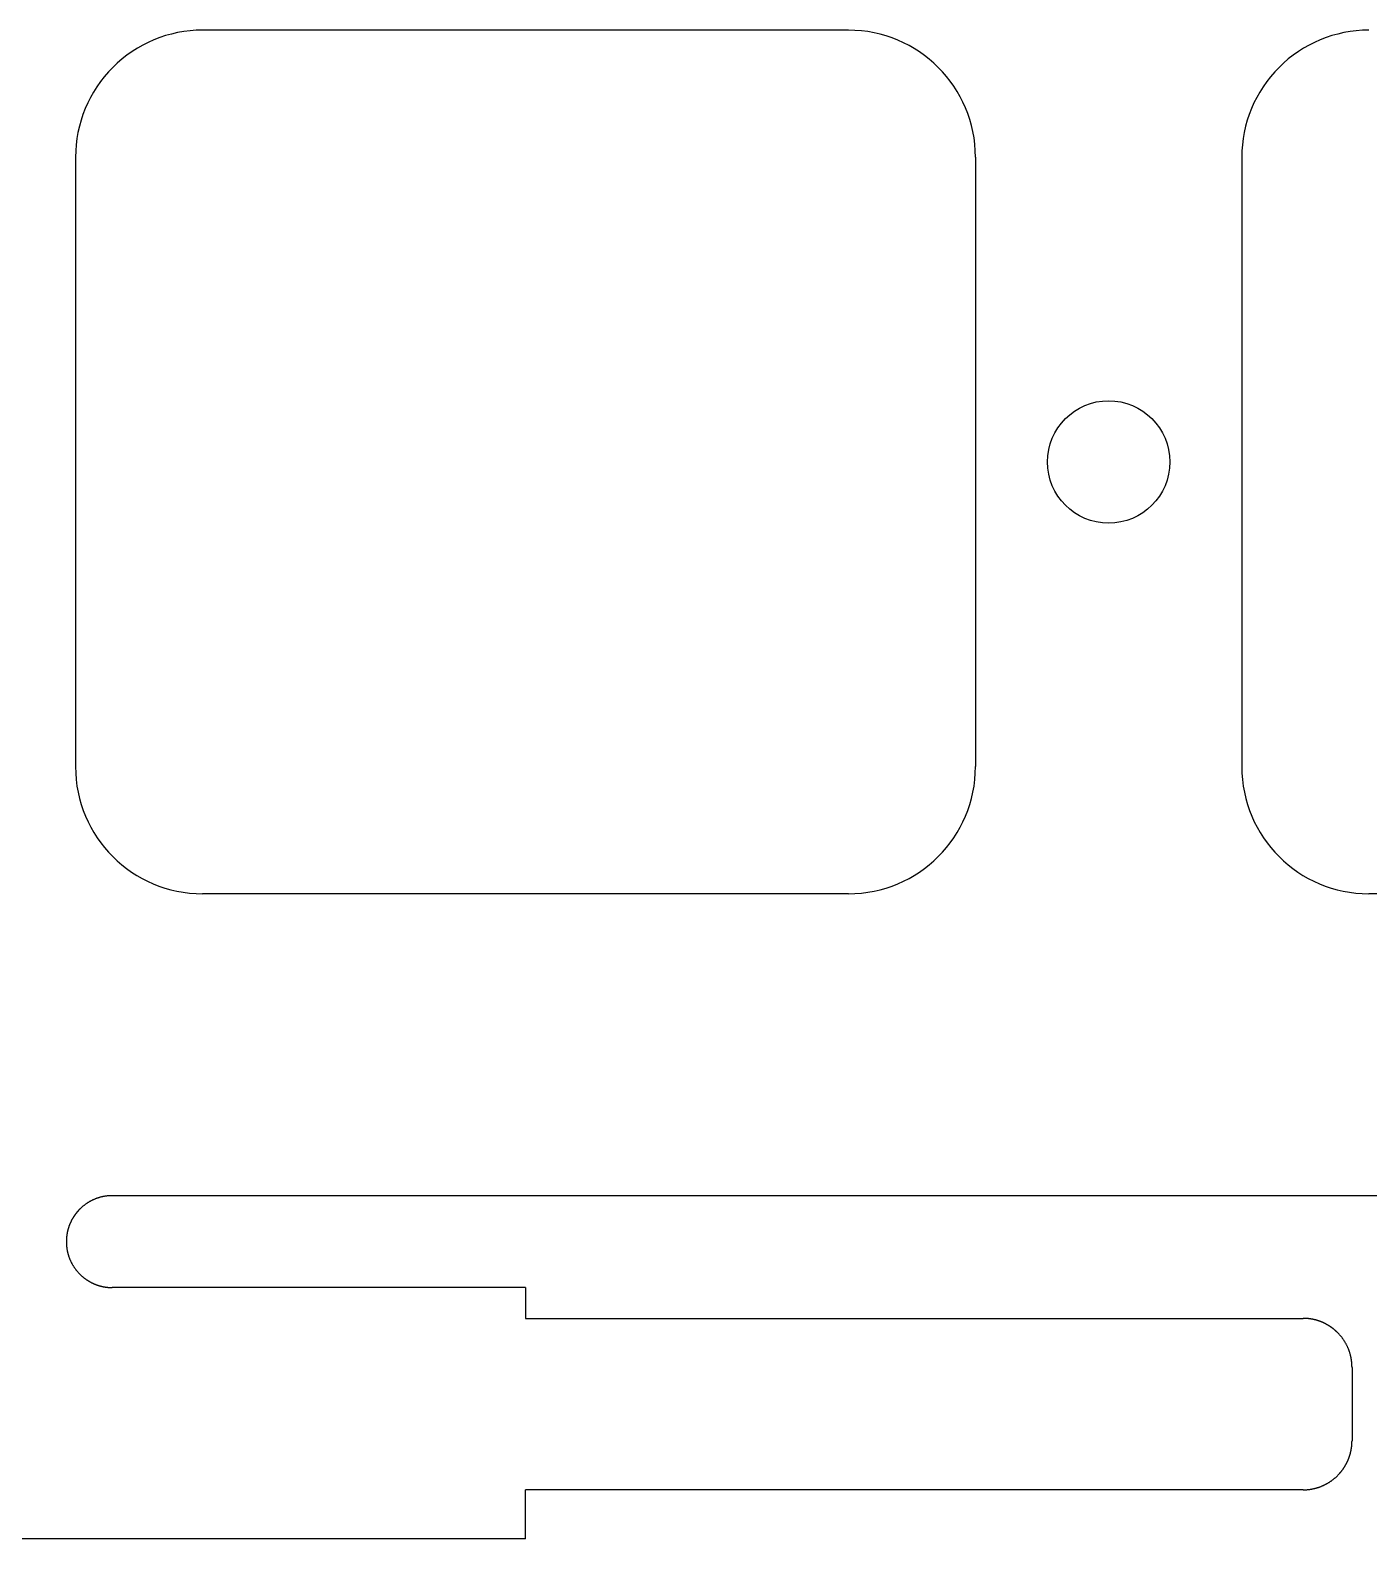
# Model space of a CAD drawing. Header units: millimetres. Extents: x -11 to 340, y -118 to 18.
# Drawn here: x 301.47 to 323.34, y -117.6 to -92.96 of the extents above; entities that cross this region are included whole.
import ezdxf

# ---------------------------------------------------------------- set-up
doc = ezdxf.new("R2010")
doc.units = ezdxf.units.MM
doc.header["$MEASUREMENT"] = 0
doc.layers.add('BLACK', color=7, linetype='CONTINUOUS')

msp = doc.modelspace()

# ---------------------------------------------------------------- linework, layer by layer
at = {"layer": 'BLACK', "linetype": 'Continuous'}
for p, q in [((304.287501, -92.962502), (304.287501, -92.9625)), ((314.8375, -92.9625), (304.287501, -92.9625)), ((302.212501, -95.0375), (302.212501, -104.9875)), ((316.912501, -95.0375), (316.912501, -104.9875)), ((321.262501, -95.0375), (321.262501, -104.9875)), ((314.837501, -107.0625), (304.2875, -107.0625)), ((314.837501, -107.062501), (314.837501, -107.0625)), ((333.887501, -107.0625), (323.3375, -107.0625)), ((302.469853, -112.07517), (302.462997, -112.078743)), ((302.476743, -112.07167), (302.469853, -112.07517)), ((302.483669, -112.068242), (302.476743, -112.07167)), ((302.490627, -112.064886), (302.483669, -112.068242)), ((302.497619, -112.061604), (302.490627, -112.064886)), ((302.504642, -112.058394), (302.497619, -112.061604)), ((302.511697, -112.055258), (302.504642, -112.058394)), ((302.518783, -112.052196), (302.511697, -112.055258)), ((302.525898, -112.049208), (302.518783, -112.052196)), ((302.533043, -112.046294), (302.525898, -112.049208)), ((302.540217, -112.043455), (302.533043, -112.046294)), ((302.547419, -112.040691), (302.540217, -112.043455)), ((302.554648, -112.038002), (302.547419, -112.040691)), ((302.561904, -112.035388), (302.554648, -112.038002)), ((302.569186, -112.032849), (302.561904, -112.035388)), ((302.576493, -112.030387), (302.569186, -112.032849)), ((302.583825, -112.028), (302.576493, -112.030387)), ((302.591181, -112.02569), (302.583825, -112.028)), ((302.598561, -112.023455), (302.591181, -112.02569)), ((302.605964, -112.021298), (302.598561, -112.023455)), ((302.613389, -112.019217), (302.605964, -112.021298)), ((302.620836, -112.017213), (302.613389, -112.019217)), ((302.628304, -112.015286), (302.620836, -112.017213)), ((302.635792, -112.013436), (302.628304, -112.015286)), ((302.643301, -112.011664), (302.635792, -112.013436)), ((302.650829, -112.009969), (302.643301, -112.011664)), ((302.658376, -112.008352), (302.650829, -112.009969)), ((302.665941, -112.006813), (302.658376, -112.008352)), ((302.673524, -112.005351), (302.665941, -112.006813)), ((302.681124, -112.003968), (302.673524, -112.005351)), ((302.688742, -112.002663), (302.681124, -112.003968)), ((302.696375, -112.001436), (302.688742, -112.002663)), ((302.704024, -112.000287), (302.696375, -112.001436)), ((302.711688, -111.999217), (302.704024, -112.000287)), ((302.719367, -111.998226), (302.711688, -111.999217)), ((302.727061, -111.997313), (302.719367, -111.998226)), ((302.734768, -111.996479), (302.727061, -111.997313)), ((302.742488, -111.995725), (302.734768, -111.996479)), ((302.750221, -111.995049), (302.742488, -111.995725)), ((302.757967, -111.994452), (302.750221, -111.995049)), ((302.765725, -111.993935), (302.757967, -111.994452)), ((302.773494, -111.993497), (302.765725, -111.993935)), ((302.781275, -111.993138), (302.773494, -111.993497)), ((302.789066, -111.992859), (302.781275, -111.993138)), ((302.796868, -111.99266), (302.789066, -111.992859)), ((302.804679, -111.99254), (302.796868, -111.99266)), ((302.8125, -111.9925), (302.804679, -111.99254)), ((326.76605, -111.9925), (302.8125, -111.9925)), ((302.191214, -112.322244), (302.189046, -112.32546)), ((302.193398, -112.31904), (302.191214, -112.322244)), ((302.195599, -112.315845), (302.193398, -112.31904)), ((302.197816, -112.312663), (302.195599, -112.315845)), ((302.20005, -112.309491), (302.197816, -112.312663)), ((302.202301, -112.306332), (302.20005, -112.309491)), ((302.204568, -112.303182), (302.202301, -112.306332)), ((302.206851, -112.300045), (302.204568, -112.303182)), ((302.209151, -112.296919), (302.206851, -112.300045)), ((302.211467, -112.293806), (302.209151, -112.296919)), ((302.2138, -112.290703), (302.211467, -112.293806)), ((302.216148, -112.287613), (302.2138, -112.290703)), ((302.218512, -112.284534), (302.216148, -112.287613)), ((302.220893, -112.281467), (302.218512, -112.284534)), ((302.223289, -112.278413), (302.220893, -112.281467)), ((302.225701, -112.275371), (302.223289, -112.278413)), ((302.22813, -112.27234), (302.225701, -112.275371)), ((302.230573, -112.269323), (302.22813, -112.27234)), ((302.233033, -112.266317), (302.230573, -112.269323)), ((302.235508, -112.263325), (302.233033, -112.266317)), ((302.237999, -112.260345), (302.235508, -112.263325)), ((302.240504, -112.257378), (302.237999, -112.260345)), ((302.243026, -112.254423), (302.240504, -112.257378)), ((302.245562, -112.251482), (302.243026, -112.254423)), ((302.248114, -112.248553), (302.245562, -112.251482)), ((302.250681, -112.245638), (302.248114, -112.248553)), ((302.253263, -112.242735), (302.250681, -112.245638)), ((302.25586, -112.239846), (302.253263, -112.242735)), ((302.258472, -112.23697), (302.25586, -112.239846)), ((302.261099, -112.234108), (302.258472, -112.23697)), ((302.263741, -112.231259), (302.261099, -112.234108)), ((302.266397, -112.228424), (302.263741, -112.231259)), ((302.269068, -112.225603), (302.266397, -112.228424)), ((302.271753, -112.222795), (302.269068, -112.225603)), ((302.274452, -112.220001), (302.271753, -112.222795)), ((302.277167, -112.217221), (302.274452, -112.220001)), ((302.279895, -112.214455), (302.277167, -112.217221)), ((302.282637, -112.211703), (302.279895, -112.214455)), ((302.288165, -112.206242), (302.282637, -112.211703)), ((302.293748, -112.200838), (302.288165, -112.206242)), ((302.299386, -112.195493), (302.293748, -112.200838)), ((302.305078, -112.190206), (302.299386, -112.195493)), ((302.310825, -112.184978), (302.305078, -112.190206)), ((302.316624, -112.17981), (302.310825, -112.184978)), ((302.322476, -112.174702), (302.316624, -112.17981)), ((302.328379, -112.169656), (302.322476, -112.174702)), ((302.334333, -112.164671), (302.328379, -112.169656)), ((302.340337, -112.159749), (302.334333, -112.164671)), ((302.346391, -112.154889), (302.340337, -112.159749)), ((302.352494, -112.150093), (302.346391, -112.154889)), ((302.358645, -112.145361), (302.352494, -112.150093)), ((302.364843, -112.140693), (302.358645, -112.145361)), ((302.371088, -112.13609), (302.364843, -112.140693)), ((302.377378, -112.131553), (302.371088, -112.13609)), ((302.383714, -112.127081), (302.377378, -112.131553)), ((302.390094, -112.122676), (302.383714, -112.127081)), ((302.396518, -112.118338), (302.390094, -112.122676)), ((302.402984, -112.114068), (302.396518, -112.118338)), ((302.409493, -112.109866), (302.402984, -112.114068)), ((302.416044, -112.105732), (302.409493, -112.109866)), ((302.422635, -112.101666), (302.416044, -112.105732)), ((302.429266, -112.09767), (302.422635, -112.101666)), ((302.435937, -112.093744), (302.429266, -112.09767)), ((302.442646, -112.089887), (302.435937, -112.093744)), ((302.449392, -112.086102), (302.442646, -112.089887)), ((302.456176, -112.082386), (302.449392, -112.086102)), ((302.462997, -112.078743), (302.456176, -112.082386)), ((302.082772, -112.568566), (302.081889, -112.572327)), ((302.083674, -112.564812), (302.082772, -112.568566)), ((302.084596, -112.561061), (302.083674, -112.564812)), ((302.085536, -112.557317), (302.084596, -112.561061)), ((302.086496, -112.553576), (302.085536, -112.557317)), ((302.087476, -112.549843), (302.086496, -112.553576)), ((302.088475, -112.546112), (302.087476, -112.549843)), ((302.089492, -112.54239), (302.088475, -112.546112)), ((302.09053, -112.53867), (302.089492, -112.54239)), ((302.091586, -112.534958), (302.09053, -112.53867)), ((302.092662, -112.53125), (302.091586, -112.534958)), ((302.093757, -112.52755), (302.092662, -112.53125)), ((302.094871, -112.523853), (302.093757, -112.52755)), ((302.096004, -112.520165), (302.094871, -112.523853)), ((302.097157, -112.51648), (302.096004, -112.520165)), ((302.098328, -112.512803), (302.097157, -112.51648)), ((302.099519, -112.50913), (302.098328, -112.512803)), ((302.100728, -112.505466), (302.099519, -112.50913)), ((302.101957, -112.501805), (302.100728, -112.505466)), ((302.103204, -112.498154), (302.101957, -112.501805)), ((302.104471, -112.494506), (302.103204, -112.498154)), ((302.105756, -112.490867), (302.104471, -112.494506)), ((302.107061, -112.487233), (302.105756, -112.490867)), ((302.108384, -112.483607), (302.107061, -112.487233)), ((302.109726, -112.479986), (302.108384, -112.483607)), ((302.111087, -112.476374), (302.109726, -112.479986)), ((302.112467, -112.472766), (302.111087, -112.476374)), ((302.113865, -112.469168), (302.112467, -112.472766)), ((302.115282, -112.465575), (302.113865, -112.469168)), ((302.116718, -112.461991), (302.115282, -112.465575)), ((302.118173, -112.458412), (302.116718, -112.461991)), ((302.119646, -112.454842), (302.118173, -112.458412)), ((302.121138, -112.451278), (302.119646, -112.454842)), ((302.122648, -112.447724), (302.121138, -112.451278)), ((302.124177, -112.444175), (302.122648, -112.447724)), ((302.125724, -112.440635), (302.124177, -112.444175)), ((302.127291, -112.437102), (302.125724, -112.440635)), ((302.128875, -112.433578), (302.127291, -112.437102)), ((302.130478, -112.43006), (302.128875, -112.433578)), ((302.132098, -112.426552), (302.130478, -112.43006)), ((302.133738, -112.423051), (302.132098, -112.426552)), ((302.135395, -112.419559), (302.133738, -112.423051)), ((302.137072, -112.416074), (302.135395, -112.419559)), ((302.138765, -112.412599), (302.137072, -112.416074)), ((302.140478, -112.409131), (302.138765, -112.412599)), ((302.142208, -112.405673), (302.140478, -112.409131)), ((302.143957, -112.402222), (302.142208, -112.405673)), ((302.145723, -112.398781), (302.143957, -112.402222)), ((302.147507, -112.395348), (302.145723, -112.398781)), ((302.149309, -112.391925), (302.147507, -112.395348)), ((302.15113, -112.388509), (302.149309, -112.391925)), ((302.152967, -112.385104), (302.15113, -112.388509)), ((302.154824, -112.381707), (302.152967, -112.385104)), ((302.156697, -112.378321), (302.154824, -112.381707)), ((302.158589, -112.374942), (302.156697, -112.378321)), ((302.160497, -112.371574), (302.158589, -112.374942)), ((302.162424, -112.368215), (302.160497, -112.371574)), ((302.164368, -112.364866), (302.162424, -112.368215)), ((302.16633, -112.361526), (302.164368, -112.364866)), ((302.168308, -112.358197), (302.16633, -112.361526)), ((302.170305, -112.354877), (302.168308, -112.358197)), ((302.172318, -112.351567), (302.170305, -112.354877)), ((302.17435, -112.348267), (302.172318, -112.351567)), ((302.176398, -112.344978), (302.17435, -112.348267)), ((302.178463, -112.341698), (302.176398, -112.344978)), ((302.180546, -112.33843), (302.178463, -112.341698)), ((302.182646, -112.335171), (302.180546, -112.33843)), ((302.184762, -112.331924), (302.182646, -112.335171)), ((302.186896, -112.328686), (302.184762, -112.331924)), ((302.189046, -112.32546), (302.186896, -112.328686)), ((302.062515, -112.737786), (302.0625, -112.741703)), ((302.0625, -112.741703), (302.0625, -112.7425)), ((302.0625, -112.7425), (302.06254, -112.750321)), ((302.062549, -112.733874), (302.062515, -112.737786)), ((302.06254, -112.750321), (302.06266, -112.758132)), ((302.062603, -112.729961), (302.062549, -112.733874)), ((302.062677, -112.726054), (302.062603, -112.729961)), ((302.06266, -112.758132), (302.062859, -112.765934)), ((302.062771, -112.722146), (302.062677, -112.726054)), ((302.062885, -112.718243), (302.062771, -112.722146)), ((302.062859, -112.765934), (302.063138, -112.773725)), ((302.063019, -112.714341), (302.062885, -112.718243)), ((302.063173, -112.710444), (302.063019, -112.714341)), ((302.063138, -112.773725), (302.063497, -112.781506)), ((302.063347, -112.706547), (302.063173, -112.710444)), ((302.06354, -112.702655), (302.063347, -112.706547)), ((302.063497, -112.781506), (302.063935, -112.789275)), ((302.063754, -112.698763), (302.06354, -112.702655)), ((302.063988, -112.694877), (302.063754, -112.698763)), ((302.063935, -112.789275), (302.064452, -112.797033)), ((302.064241, -112.690991), (302.063988, -112.694877)), ((302.064514, -112.687111), (302.064241, -112.690991)), ((302.064452, -112.797033), (302.065049, -112.804779)), ((302.064808, -112.683231), (302.064514, -112.687111)), ((302.065121, -112.679356), (302.064808, -112.683231)), ((302.065049, -112.804779), (302.065725, -112.812512)), ((302.065453, -112.675483), (302.065121, -112.679356)), ((302.065806, -112.671615), (302.065453, -112.675483)), ((302.065725, -112.812512), (302.066479, -112.820232)), ((302.066179, -112.667747), (302.065806, -112.671615)), ((302.066571, -112.663886), (302.066179, -112.667747)), ((302.066983, -112.660025), (302.066571, -112.663886)), ((302.067415, -112.656171), (302.066983, -112.660025)), ((302.067866, -112.652317), (302.067415, -112.656171)), ((302.068338, -112.648469), (302.067866, -112.652317)), ((302.068829, -112.644622), (302.068338, -112.648469)), ((302.06934, -112.640782), (302.068829, -112.644622)), ((302.06987, -112.636943), (302.06934, -112.640782)), ((302.07042, -112.63311), (302.06987, -112.636943)), ((302.07099, -112.629278), (302.07042, -112.63311)), ((302.07158, -112.625453), (302.07099, -112.629278)), ((302.072189, -112.621629), (302.07158, -112.625453)), ((302.072818, -112.617812), (302.072189, -112.621629)), ((302.073466, -112.613996), (302.072818, -112.617812)), ((302.074134, -112.610187), (302.073466, -112.613996)), ((302.074822, -112.60638), (302.074134, -112.610187)), ((302.075529, -112.602579), (302.074822, -112.60638)), ((302.076256, -112.598781), (302.075529, -112.602579)), ((302.077002, -112.594989), (302.076256, -112.598781)), ((302.077768, -112.591199), (302.077002, -112.594989)), ((302.078553, -112.587416), (302.077768, -112.591199)), ((302.079358, -112.583636), (302.078553, -112.587416)), ((302.080182, -112.579862), (302.079358, -112.583636)), ((302.081026, -112.576091), (302.080182, -112.579862)), ((302.081889, -112.572327), (302.081026, -112.576091)), ((302.066479, -112.820232), (302.067313, -112.82794)), ((302.067313, -112.82794), (302.068226, -112.835633)), ((302.068226, -112.835633), (302.069217, -112.843312)), ((302.069217, -112.843312), (302.070287, -112.850976)), ((302.070287, -112.850976), (302.071436, -112.858625)), ((302.071436, -112.858625), (302.072663, -112.866259)), ((302.072663, -112.866259), (302.073968, -112.873876)), ((302.073968, -112.873876), (302.075351, -112.881476)), ((302.075351, -112.881476), (302.076813, -112.889059)), ((302.076813, -112.889059), (302.078352, -112.896624)), ((302.078352, -112.896624), (302.079969, -112.904171)), ((302.079969, -112.904171), (302.081664, -112.911699)), ((302.081664, -112.911699), (302.083436, -112.919208)), ((302.083436, -112.919208), (302.085286, -112.926696)), ((302.085286, -112.926696), (302.087213, -112.934164)), ((302.087213, -112.934164), (302.089217, -112.941611)), ((302.089217, -112.941611), (302.091298, -112.949036)), ((302.091298, -112.949036), (302.093455, -112.956439)), ((302.093455, -112.956439), (302.09569, -112.963819)), ((302.09569, -112.963819), (302.098, -112.971175)), ((302.098, -112.971175), (302.100387, -112.978507)), ((302.100387, -112.978507), (302.102849, -112.985815)), ((302.102849, -112.985815), (302.105388, -112.993097)), ((302.105388, -112.993097), (302.108001, -113.000352)), ((302.108001, -113.000352), (302.110691, -113.007582)), ((302.110691, -113.007582), (302.113455, -113.014783)), ((302.113455, -113.014783), (302.116294, -113.021957)), ((302.116294, -113.021957), (302.119208, -113.029102)), ((302.119208, -113.029102), (302.122196, -113.036218)), ((302.122196, -113.036218), (302.125258, -113.043303)), ((302.125258, -113.043303), (302.128394, -113.050358)), ((302.128394, -113.050358), (302.131604, -113.057382)), ((302.131604, -113.057382), (302.134886, -113.064373)), ((302.134886, -113.064373), (302.138242, -113.071332)), ((302.138242, -113.071332), (302.14167, -113.078257)), ((302.14167, -113.078257), (302.14517, -113.085148)), ((302.14517, -113.085148), (302.148743, -113.092004)), ((302.148743, -113.092004), (302.152386, -113.098824)), ((302.152386, -113.098824), (302.156101, -113.105608)), ((302.156101, -113.105608), (302.159887, -113.112355)), ((302.159887, -113.112355), (302.163744, -113.119064)), ((302.163744, -113.119064), (302.16767, -113.125734)), ((302.16767, -113.125734), (302.171666, -113.132365)), ((302.171666, -113.132365), (302.175731, -113.138956)), ((302.175731, -113.138956), (302.179866, -113.145507)), ((302.179866, -113.145507), (302.184068, -113.152016)), ((302.184068, -113.152016), (302.188338, -113.158483)), ((302.188338, -113.158483), (302.192676, -113.164906)), ((302.192676, -113.164906), (302.197081, -113.171286)), ((302.197081, -113.171286), (302.201552, -113.177622)), ((302.201552, -113.177622), (302.20609, -113.183913)), ((302.20609, -113.183913), (302.210693, -113.190157)), ((302.210693, -113.190157), (302.21536, -113.196355)), ((302.21536, -113.196355), (302.220093, -113.202506)), ((302.220093, -113.202506), (302.224889, -113.208609)), ((302.224889, -113.208609), (302.229749, -113.214663)), ((302.229749, -113.214663), (302.234671, -113.220667)), ((302.234671, -113.220667), (302.239656, -113.226621)), ((302.239656, -113.226621), (302.244702, -113.232525)), ((302.244702, -113.232525), (302.24981, -113.238376)), ((302.24981, -113.238376), (302.254978, -113.244175)), ((302.254978, -113.244175), (302.260205, -113.249922)), ((302.260205, -113.249922), (302.265492, -113.255614)), ((302.265492, -113.255614), (302.270838, -113.261252)), ((302.270838, -113.261252), (302.276242, -113.266835)), ((302.276242, -113.266835), (302.281703, -113.272363)), ((302.281703, -113.272363), (302.284455, -113.275105)), ((302.284455, -113.275105), (302.287221, -113.277834)), ((302.287221, -113.277834), (302.290001, -113.280548)), ((302.290001, -113.280548), (302.292795, -113.283247)), ((302.292795, -113.283247), (302.295602, -113.285933)), ((302.295602, -113.285933), (302.298424, -113.288603)), ((302.298424, -113.288603), (302.301259, -113.29126)), ((302.301259, -113.29126), (302.304108, -113.293901)), ((302.304108, -113.293901), (302.30697, -113.296528)), ((302.30697, -113.296528), (302.309846, -113.29914)), ((302.309846, -113.29914), (302.312735, -113.301737)), ((302.312735, -113.301737), (302.315637, -113.304319)), ((302.315637, -113.304319), (302.318553, -113.306886)), ((302.318553, -113.306886), (302.321481, -113.309438)), ((302.321481, -113.309438), (302.324423, -113.311974)), ((302.324423, -113.311974), (302.327377, -113.314496)), ((302.327377, -113.314496), (302.330344, -113.317002)), ((302.330344, -113.317002), (302.333325, -113.319492)), ((302.333325, -113.319492), (302.336317, -113.321967)), ((302.336317, -113.321967), (302.339323, -113.324427)), ((302.339323, -113.324427), (302.34234, -113.32687)), ((302.34234, -113.32687), (302.34537, -113.329299)), ((302.34537, -113.329299), (302.348412, -113.331711)), ((302.348412, -113.331711), (302.351467, -113.334107)), ((302.351467, -113.334107), (302.354533, -113.336488)), ((302.354533, -113.336488), (302.357612, -113.338852)), ((302.357612, -113.338852), (302.360702, -113.3412)), ((302.360702, -113.3412), (302.363805, -113.343533)), ((302.363805, -113.343533), (302.366919, -113.345849)), ((302.366919, -113.345849), (302.370045, -113.348149)), ((302.370045, -113.348149), (302.373182, -113.350432)), ((302.373182, -113.350432), (302.376331, -113.352699)), ((302.376331, -113.352699), (302.379491, -113.35495)), ((302.379491, -113.35495), (302.382663, -113.357184)), ((302.382663, -113.357184), (302.385845, -113.359401)), ((302.385845, -113.359401), (302.389039, -113.361602)), ((302.389039, -113.361602), (302.392244, -113.363786)), ((302.392244, -113.363786), (302.39546, -113.365954)), ((302.39546, -113.365954), (302.398686, -113.368104)), ((302.398686, -113.368104), (302.401923, -113.370238)), ((302.401923, -113.370238), (302.405171, -113.372354)), ((302.405171, -113.372354), (302.40843, -113.374454)), ((302.40843, -113.374454), (302.411698, -113.376537)), ((302.411698, -113.376537), (302.414978, -113.378602)), ((302.414978, -113.378602), (302.418267, -113.38065)), ((302.418267, -113.38065), (302.421567, -113.382682)), ((302.421567, -113.382682), (302.424876, -113.384695)), ((302.424876, -113.384695), (302.428197, -113.386692)), ((302.428197, -113.386692), (302.431526, -113.38867)), ((302.431526, -113.38867), (302.434866, -113.390632)), ((302.434866, -113.390632), (302.438214, -113.392576)), ((302.438214, -113.392576), (302.441574, -113.394503)), ((302.441574, -113.394503), (302.444942, -113.396412)), ((302.444942, -113.396412), (302.44832, -113.398303)), ((302.44832, -113.398303), (302.451707, -113.400176)), ((302.451707, -113.400176), (302.455104, -113.402033)), ((302.455104, -113.402033), (302.458509, -113.40387)), ((302.458509, -113.40387), (302.461924, -113.405691)), ((302.461924, -113.405691), (302.465347, -113.407493)), ((302.465347, -113.407493), (302.468781, -113.409277)), ((302.468781, -113.409277), (302.472222, -113.411043)), ((302.472222, -113.411043), (302.475673, -113.412792)), ((302.475673, -113.412792), (302.479131, -113.414522)), ((302.479131, -113.414522), (302.482599, -113.416235)), ((302.482599, -113.416235), (302.486074, -113.417928)), ((302.486074, -113.417928), (302.489559, -113.419605)), ((302.489559, -113.419605), (302.49305, -113.421262)), ((302.49305, -113.421262), (302.496552, -113.422902)), ((302.496552, -113.422902), (302.50006, -113.424522)), ((302.50006, -113.424522), (302.503578, -113.426125)), ((302.503578, -113.426125), (302.507101, -113.427709)), ((302.507101, -113.427709), (302.510635, -113.429275)), ((302.510635, -113.429275), (302.514174, -113.430823)), ((302.514174, -113.430823), (302.517723, -113.432352)), ((302.517723, -113.432352), (302.521278, -113.433862)), ((302.521278, -113.433862), (302.524842, -113.435354)), ((302.524842, -113.435354), (302.528412, -113.436827)), ((302.528412, -113.436827), (302.53199, -113.438282)), ((302.53199, -113.438282), (302.535574, -113.439718)), ((302.535574, -113.439718), (302.539168, -113.441135)), ((302.539168, -113.441135), (302.542766, -113.442533)), ((302.542766, -113.442533), (302.546373, -113.443913)), ((302.546373, -113.443913), (302.549985, -113.445274)), ((302.549985, -113.445274), (302.553606, -113.446616)), ((302.553606, -113.446616), (302.557232, -113.447939)), ((302.557232, -113.447939), (302.560867, -113.449244)), ((302.560867, -113.449244), (302.564506, -113.450529)), ((302.564506, -113.450529), (302.568153, -113.451796)), ((302.568153, -113.451796), (302.571805, -113.453043)), ((302.571805, -113.453043), (302.575465, -113.454272)), ((302.575465, -113.454272), (302.57913, -113.455481)), ((302.57913, -113.455481), (302.582803, -113.456672)), ((302.582803, -113.456672), (302.586479, -113.457843)), ((302.586479, -113.457843), (302.590164, -113.458996)), ((302.590164, -113.458996), (302.593853, -113.460129)), ((302.593853, -113.460129), (302.59755, -113.461243)), ((302.59755, -113.461243), (302.60125, -113.462338)), ((302.60125, -113.462338), (302.604958, -113.463414)), ((302.604958, -113.463414), (302.60867, -113.46447)), ((302.60867, -113.46447), (302.612389, -113.465508)), ((302.612389, -113.465508), (302.616112, -113.466525)), ((302.616112, -113.466525), (302.619842, -113.467524)), ((302.619842, -113.467524), (302.623576, -113.468504)), ((302.623576, -113.468504), (302.627317, -113.469464)), ((302.627317, -113.469464), (302.63106, -113.470404)), ((302.63106, -113.470404), (302.634812, -113.471326)), ((302.634812, -113.471326), (302.638566, -113.472228)), ((302.638566, -113.472228), (302.642327, -113.473111)), ((302.642327, -113.473111), (302.646091, -113.473974)), ((302.646091, -113.473974), (302.649862, -113.474818)), ((302.649862, -113.474818), (302.653635, -113.475642)), ((302.653635, -113.475642), (302.657416, -113.476447)), ((302.657416, -113.476447), (302.661199, -113.477232)), ((302.661199, -113.477232), (302.664988, -113.477998)), ((302.664988, -113.477998), (302.66878, -113.478744)), ((302.66878, -113.478744), (302.672579, -113.479471)), ((302.672579, -113.479471), (302.676379, -113.480178)), ((302.676379, -113.480178), (302.680187, -113.480866)), ((302.680187, -113.480866), (302.683996, -113.481534)), ((302.683996, -113.481534), (302.687811, -113.482182)), ((302.687811, -113.482182), (302.691629, -113.482811)), ((302.691629, -113.482811), (302.695452, -113.48342)), ((302.695452, -113.48342), (302.699278, -113.48401)), ((302.699278, -113.48401), (302.703109, -113.48458)), ((302.703109, -113.48458), (302.706942, -113.48513)), ((302.706942, -113.48513), (302.710782, -113.48566)), ((302.710782, -113.48566), (302.714622, -113.486171)), ((302.714622, -113.486171), (302.718469, -113.486662)), ((302.718469, -113.486662), (302.722317, -113.487134)), ((302.722317, -113.487134), (302.72617, -113.487585)), ((302.72617, -113.487585), (302.730025, -113.488017)), ((302.730025, -113.488017), (302.733886, -113.488429)), ((302.733886, -113.488429), (302.737747, -113.488821)), ((302.737747, -113.488821), (302.741614, -113.489194)), ((302.741614, -113.489194), (302.745482, -113.489547)), ((302.745482, -113.489547), (302.749356, -113.489879)), ((302.749356, -113.489879), (302.75323, -113.490192)), ((302.75323, -113.490192), (302.75711, -113.490486)), ((302.75711, -113.490486), (302.760991, -113.490759)), ((302.760991, -113.490759), (302.764877, -113.491012)), ((302.764877, -113.491012), (302.768763, -113.491246)), ((302.768763, -113.491246), (302.772654, -113.49146)), ((302.772654, -113.49146), (302.776546, -113.491653)), ((302.776546, -113.491653), (302.780444, -113.491827)), ((302.780444, -113.491827), (302.784341, -113.491981)), ((302.784341, -113.491981), (302.788243, -113.492115)), ((302.788243, -113.492115), (302.792146, -113.492229)), ((302.792146, -113.492229), (302.796054, -113.492323)), ((302.796054, -113.492323), (302.799961, -113.492397)), ((302.799961, -113.492397), (302.803874, -113.492451)), ((302.803874, -113.492451), (302.807786, -113.492485)), ((302.807786, -113.492485), (302.811704, -113.4925)), ((302.811704, -113.4925), (302.8125, -113.4925)), ((309.5625, -113.4925), (302.8125, -113.4925)), ((309.5625, -113.4925), (309.5625, -113.995029)), ((309.5625, -113.995029), (322.2625, -113.995029)), ((322.263227, -113.995029), (322.2625, -113.995029)), ((322.267273, -113.995043), (322.263227, -113.995029)), ((322.271314, -113.995077), (322.267273, -113.995043)), ((322.275355, -113.99513), (322.271314, -113.995077)), ((322.279391, -113.995204), (322.275355, -113.99513)), ((322.283427, -113.995297), (322.279391, -113.995204)), ((322.287458, -113.995411), (322.283427, -113.995297)), ((322.291489, -113.995544), (322.287458, -113.995411)), ((322.295515, -113.995698), (322.291489, -113.995544)), ((322.299541, -113.995871), (322.295515, -113.995698)), ((322.303561, -113.996065), (322.299541, -113.995871)), ((322.307582, -113.996278), (322.303561, -113.996065)), ((322.311596, -113.996511), (322.307582, -113.996278)), ((322.315611, -113.996764), (322.311596, -113.996511)), ((322.31962, -113.997037), (322.315611, -113.996764)), ((322.323628, -113.99733), (322.31962, -113.997037)), ((322.327631, -113.997642), (322.323628, -113.99733)), ((322.331634, -113.997975), (322.327631, -113.997642)), ((322.335631, -113.998327), (322.331634, -113.997975)), ((322.339627, -113.998699), (322.335631, -113.998327)), ((322.343617, -113.999091), (322.339627, -113.998699)), ((322.347606, -113.999503), (322.343617, -113.999091)), ((322.35159, -113.999934), (322.347606, -113.999503)), ((322.355573, -114.000385), (322.35159, -113.999934)), ((322.359549, -114.000856), (322.355573, -114.000385)), ((322.363525, -114.001347), (322.359549, -114.000856)), ((322.367495, -114.001857), (322.363525, -114.001347)), ((322.371463, -114.002387), (322.367495, -114.001857)), ((322.375425, -114.002937), (322.371463, -114.002387)), ((322.379386, -114.003507), (322.375425, -114.002937)), ((322.383341, -114.004096), (322.379386, -114.003507)), ((322.387294, -114.004705), (322.383341, -114.004096)), ((322.391241, -114.005333), (322.387294, -114.004705)), ((322.395186, -114.005982), (322.391241, -114.005333)), ((322.399124, -114.006649), (322.395186, -114.005982)), ((322.403061, -114.007337), (322.399124, -114.006649)), ((322.406992, -114.008044), (322.403061, -114.007337)), ((322.41092, -114.008771), (322.406992, -114.008044)), ((322.414842, -114.009516), (322.41092, -114.008771)), ((322.418761, -114.010282), (322.414842, -114.009516)), ((322.422674, -114.011067), (322.418761, -114.010282)), ((322.426585, -114.011872), (322.422674, -114.011067)), ((322.430489, -114.012696), (322.426585, -114.011872)), ((322.43439, -114.01354), (322.430489, -114.012696)), ((322.438284, -114.014403), (322.43439, -114.01354)), ((322.442176, -114.015286), (322.438284, -114.014403)), ((322.446061, -114.016188), (322.442176, -114.015286)), ((322.449943, -114.017109), (322.446061, -114.016188)), ((322.453817, -114.01805), (322.449943, -114.017109)), ((322.457689, -114.01901), (322.453817, -114.01805)), ((322.461554, -114.01999), (322.457689, -114.01901)), ((322.465415, -114.020989), (322.461554, -114.01999)), ((322.469269, -114.022007), (322.465415, -114.020989)), ((322.47312, -114.023044), (322.469269, -114.022007)), ((322.476963, -114.024101), (322.47312, -114.023044)), ((322.480803, -114.025177), (322.476963, -114.024101)), ((322.484635, -114.026272), (322.480803, -114.025177)), ((322.488464, -114.027387), (322.484635, -114.026272)), ((322.492285, -114.02852), (322.488464, -114.027387)), ((322.496102, -114.029673), (322.492285, -114.02852)), ((322.499911, -114.030845), (322.496102, -114.029673)), ((322.503717, -114.032036), (322.499911, -114.030845)), ((322.507514, -114.033246), (322.503717, -114.032036)), ((322.511307, -114.034476), (322.507514, -114.033246)), ((322.515092, -114.035724), (322.511307, -114.034476)), ((322.518873, -114.036991), (322.515092, -114.035724)), ((322.522645, -114.038277), (322.518873, -114.036991)), ((322.526413, -114.039583), (322.522645, -114.038277)), ((322.530172, -114.040907), (322.526413, -114.039583)), ((322.533927, -114.04225), (322.530172, -114.040907)), ((322.537674, -114.043612), (322.533927, -114.04225)), ((322.541415, -114.044993), (322.537674, -114.043612)), ((322.545148, -114.046393), (322.541415, -114.044993)), ((322.548876, -114.047811), (322.545148, -114.046393)), ((322.552595, -114.049248), (322.548876, -114.047811)), ((322.556309, -114.050705), (322.552595, -114.049248)), ((322.560013, -114.052179), (322.556309, -114.050705)), ((322.563713, -114.053673), (322.560013, -114.052179)), ((322.567403, -114.055185), (322.563713, -114.053673)), ((322.571088, -114.056716), (322.567403, -114.055185)), ((322.574764, -114.058265), (322.571088, -114.056716)), ((322.578433, -114.059833), (322.574764, -114.058265)), ((322.582094, -114.061419), (322.578433, -114.059833)), ((322.585748, -114.063024), (322.582094, -114.061419)), ((322.589393, -114.064647), (322.585748, -114.063024)), ((322.593032, -114.066289), (322.589393, -114.064647)), ((322.596661, -114.067949), (322.593032, -114.066289)), ((322.600284, -114.069627), (322.596661, -114.067949)), ((322.603897, -114.071324), (322.600284, -114.069627)), ((322.607503, -114.073039), (322.603897, -114.071324)), ((322.6111, -114.074772), (322.607503, -114.073039)), ((322.61469, -114.076524), (322.6111, -114.074772)), ((322.618269, -114.078293), (322.61469, -114.076524)), ((322.621842, -114.080081), (322.618269, -114.078293)), ((322.625405, -114.081886), (322.621842, -114.080081)), ((322.62896, -114.08371), (322.625405, -114.081886)), ((322.632505, -114.085551), (322.62896, -114.08371)), ((322.636042, -114.087411), (322.632505, -114.085551)), ((322.63957, -114.089288), (322.636042, -114.087411)), ((322.643089, -114.091184), (322.63957, -114.089288)), ((322.646598, -114.093097), (322.643089, -114.091184)), ((322.650099, -114.095028), (322.646598, -114.093097)), ((322.65359, -114.096977), (322.650099, -114.095028)), ((322.657072, -114.098943), (322.65359, -114.096977)), ((322.660543, -114.100927), (322.657072, -114.098943)), ((322.664007, -114.102929), (322.660543, -114.100927)), ((322.667459, -114.104947), (322.664007, -114.102929)), ((322.670902, -114.106984), (322.667459, -114.104947)), ((322.674335, -114.109037), (322.670902, -114.106984)), ((322.677759, -114.111109), (322.674335, -114.109037)), ((322.681171, -114.113197), (322.677759, -114.111109)), ((322.684575, -114.115303), (322.681171, -114.113197)), ((322.687967, -114.117426), (322.684575, -114.115303)), ((322.69135, -114.119567), (322.687967, -114.117426)), ((322.694722, -114.121724), (322.69135, -114.119567)), ((322.698084, -114.123898), (322.694722, -114.121724)), ((322.701435, -114.126089), (322.698084, -114.123898)), ((322.704776, -114.128298), (322.701435, -114.126089)), ((322.708105, -114.130523), (322.704776, -114.128298)), ((322.711424, -114.132765), (322.708105, -114.130523)), ((322.714731, -114.135023), (322.711424, -114.132765)), ((322.718029, -114.137299), (322.714731, -114.135023)), ((322.721314, -114.139591), (322.718029, -114.137299)), ((322.724589, -114.1419), (322.721314, -114.139591)), ((322.727852, -114.144225), (322.724589, -114.1419)), ((322.731104, -114.146567), (322.727852, -114.144225)), ((322.734344, -114.148925), (322.731104, -114.146567)), ((322.737573, -114.151299), (322.734344, -114.148925)), ((322.74079, -114.15369), (322.737573, -114.151299)), ((322.743996, -114.156097), (322.74079, -114.15369)), ((322.747189, -114.15852), (322.743996, -114.156097)), ((322.750371, -114.160959), (322.747189, -114.15852)), ((322.75354, -114.163414), (322.750371, -114.160959)), ((322.756698, -114.165885), (322.75354, -114.163414)), ((322.759844, -114.168372), (322.756698, -114.165885)), ((322.762977, -114.170875), (322.759844, -114.168372)), ((322.766098, -114.173393), (322.762977, -114.170875)), ((322.769206, -114.175928), (322.766098, -114.173393)), ((322.772302, -114.178477), (322.769206, -114.175928)), ((322.775386, -114.181043), (322.772302, -114.178477)), ((322.778456, -114.183623), (322.775386, -114.181043)), ((322.781514, -114.18622), (322.778456, -114.183623)), ((322.784559, -114.188831), (322.781514, -114.18622)), ((322.787591, -114.191458), (322.784559, -114.188831)), ((322.79061, -114.1941), (322.787591, -114.191458)), ((322.793616, -114.196757), (322.79061, -114.1941)), ((322.796609, -114.199429), (322.793616, -114.196757)), ((322.799588, -114.202116), (322.796609, -114.199429)), ((322.802554, -114.204818), (322.799588, -114.202116)), ((322.805507, -114.207535), (322.802554, -114.204818)), ((322.808446, -114.210266), (322.805507, -114.207535)), ((322.811372, -114.213013), (322.808446, -114.210266)), ((322.814283, -114.215773), (322.811372, -114.213013)), ((322.817181, -114.218549), (322.814283, -114.215773)), ((322.820066, -114.221338), (322.817181, -114.218549)), ((322.822936, -114.224142), (322.820066, -114.221338)), ((322.825792, -114.22696), (322.822936, -114.224142)), ((322.831462, -114.232639), (322.825792, -114.22696)), ((322.837075, -114.238375), (322.831462, -114.232639)), ((322.842631, -114.244165), (322.837075, -114.238375)), ((322.848128, -114.250011), (322.842631, -114.244165)), ((322.853566, -114.25591), (322.848128, -114.250011)), ((322.858945, -114.261863), (322.853566, -114.25591)), ((322.864263, -114.267869), (322.858945, -114.261863)), ((322.869522, -114.273927), (322.864263, -114.267869)), ((322.874718, -114.280036), (322.869522, -114.273927)), ((322.879853, -114.286197), (322.874718, -114.280036)), ((322.884926, -114.292407), (322.879853, -114.286197)), ((322.889936, -114.298667), (322.884926, -114.292407)), ((322.894882, -114.304975), (322.889936, -114.298667)), ((322.899764, -114.311331), (322.894882, -114.304975)), ((322.904582, -114.317735), (322.899764, -114.311331)), ((322.909335, -114.324185), (322.904582, -114.317735)), ((322.914022, -114.330682), (322.909335, -114.324185)), ((322.918644, -114.337223), (322.914022, -114.330682)), ((322.923198, -114.343809), (322.918644, -114.337223)), ((322.927686, -114.350438), (322.923198, -114.343809)), ((322.932107, -114.357111), (322.927686, -114.350438)), ((322.93646, -114.363826), (322.932107, -114.357111)), ((322.940744, -114.370582), (322.93646, -114.363826)), ((322.94496, -114.37738), (322.940744, -114.370582)), ((322.949106, -114.384217), (322.94496, -114.37738)), ((322.953183, -114.391094), (322.949106, -114.384217)), ((322.95719, -114.39801), (322.953183, -114.391094)), ((322.961127, -114.404964), (322.95719, -114.39801)), ((322.964993, -114.411956), (322.961127, -114.404964)), ((322.968788, -114.418984), (322.964993, -114.411956)), ((322.972512, -114.426048), (322.968788, -114.418984)), ((322.976163, -114.433147), (322.972512, -114.426048)), ((322.979743, -114.440281), (322.976163, -114.433147)), ((322.983251, -114.447449), (322.979743, -114.440281)), ((322.986685, -114.45465), (322.983251, -114.447449)), ((322.990047, -114.461883), (322.986685, -114.45465)), ((322.993335, -114.469148), (322.990047, -114.461883)), ((322.99655, -114.476445), (322.993335, -114.469148)), ((322.999691, -114.483772), (322.99655, -114.476445)), ((323.002757, -114.491129), (322.999691, -114.483772)), ((323.00575, -114.498515), (323.002757, -114.491129)), ((323.008667, -114.50593), (323.00575, -114.498515)), ((323.01151, -114.513372), (323.008667, -114.50593)), ((323.014278, -114.520842), (323.01151, -114.513372)), ((323.01697, -114.528339), (323.014278, -114.520842)), ((323.019587, -114.535861), (323.01697, -114.528339)), ((323.022128, -114.543409), (323.019587, -114.535861)), ((323.024593, -114.550982), (323.022128, -114.543409)), ((323.026982, -114.558579), (323.024593, -114.550982)), ((323.029294, -114.566199), (323.026982, -114.558579)), ((323.03153, -114.573843), (323.029294, -114.566199)), ((323.033689, -114.581509), (323.03153, -114.573843)), ((323.035772, -114.589196), (323.033689, -114.581509)), ((323.037777, -114.596905), (323.035772, -114.589196)), ((323.039705, -114.604635), (323.037777, -114.596905)), ((323.041556, -114.612385), (323.039705, -114.604635)), ((323.043329, -114.620154), (323.041556, -114.612385)), ((323.045025, -114.627942), (323.043329, -114.620154)), ((323.046643, -114.635749), (323.045025, -114.627942)), ((323.048183, -114.643574), (323.046643, -114.635749)), ((323.049645, -114.651417), (323.048183, -114.643574)), ((323.051029, -114.659276), (323.049645, -114.651417)), ((323.052335, -114.667152), (323.051029, -114.659276)), ((323.053562, -114.675044), (323.052335, -114.667152)), ((323.054711, -114.682951), (323.053562, -114.675044)), ((323.055781, -114.690874), (323.054711, -114.682951)), ((323.056773, -114.698811), (323.055781, -114.690874)), ((323.057686, -114.706762), (323.056773, -114.698811)), ((323.05852, -114.714726), (323.057686, -114.706762)), ((323.059275, -114.722704), (323.05852, -114.714726)), ((323.059951, -114.730695), (323.059275, -114.722704)), ((323.060547, -114.738698), (323.059951, -114.730695)), ((323.061065, -114.746713), (323.060547, -114.738698)), ((323.061503, -114.754739), (323.061065, -114.746713)), ((323.061862, -114.762776), (323.061503, -114.754739)), ((323.062141, -114.770825), (323.061862, -114.762776)), ((323.06234, -114.778883), (323.062141, -114.770825)), ((323.06246, -114.786951), (323.06234, -114.778883)), ((323.0625, -114.795029), (323.06246, -114.786951)), ((323.0625, -114.795029), (323.0625, -115.995029)), ((323.062118, -116.019988), (323.062232, -116.015956)), ((323.062232, -116.015956), (323.062325, -116.01192)), ((323.062325, -116.01192), (323.062399, -116.007884)), ((323.062399, -116.007884), (323.062452, -116.003843)), ((323.062452, -116.003843), (323.062486, -115.999802)), ((323.062486, -115.999802), (323.0625, -115.995757)), ((323.0625, -115.995757), (323.0625, -115.995029)), ((323.015279, -116.266457), (323.016622, -116.262702)), ((323.016622, -116.262702), (323.017946, -116.258942)), ((323.017946, -116.258942), (323.019252, -116.255174)), ((323.019252, -116.255174), (323.020538, -116.251402)), ((323.020538, -116.251402), (323.021805, -116.247621)), ((323.021805, -116.247621), (323.023053, -116.243836)), ((323.023053, -116.243836), (323.024283, -116.240043)), ((323.024283, -116.240043), (323.025493, -116.236246)), ((323.025493, -116.236246), (323.026684, -116.232441)), ((323.026684, -116.232441), (323.027856, -116.228631)), ((323.027856, -116.228631), (323.029009, -116.224814)), ((323.029009, -116.224814), (323.030142, -116.220994)), ((323.030142, -116.220994), (323.031257, -116.217165)), ((323.031257, -116.217165), (323.032352, -116.213333)), ((323.032352, -116.213333), (323.033428, -116.209493)), ((323.033428, -116.209493), (323.034485, -116.20565)), ((323.034485, -116.20565), (323.035522, -116.201799)), ((323.035522, -116.201799), (323.03654, -116.197945)), ((323.03654, -116.197945), (323.037539, -116.194083)), ((323.037539, -116.194083), (323.038519, -116.190219)), ((323.038519, -116.190219), (323.039479, -116.186347)), ((323.039479, -116.186347), (323.04042, -116.182472)), ((323.04042, -116.182472), (323.041341, -116.17859)), ((323.041341, -116.17859), (323.042243, -116.174705)), ((323.042243, -116.174705), (323.043126, -116.170813)), ((323.043126, -116.170813), (323.043989, -116.166919)), ((323.043989, -116.166919), (323.044833, -116.163018)), ((323.044833, -116.163018), (323.045657, -116.159114)), ((323.045657, -116.159114), (323.046462, -116.155203)), ((323.046462, -116.155203), (323.047247, -116.151291)), ((323.047247, -116.151291), (323.048013, -116.147371)), ((323.048013, -116.147371), (323.048758, -116.143449)), ((323.048758, -116.143449), (323.049485, -116.139521)), ((323.049485, -116.139521), (323.050192, -116.135591)), ((323.050192, -116.135591), (323.05088, -116.131654)), ((323.05088, -116.131654), (323.051547, -116.127715)), ((323.051547, -116.127715), (323.052196, -116.12377)), ((323.052196, -116.12377), (323.052824, -116.119823)), ((323.052824, -116.119823), (323.053433, -116.11587)), ((323.053433, -116.11587), (323.054022, -116.111915)), ((323.054022, -116.111915), (323.054592, -116.107955)), ((323.054592, -116.107955), (323.055141, -116.103992)), ((323.055141, -116.103992), (323.055672, -116.100024)), ((323.055672, -116.100024), (323.056182, -116.096054)), ((323.056182, -116.096054), (323.056673, -116.092079)), ((323.056673, -116.092079), (323.057144, -116.088102)), ((323.057144, -116.088102), (323.057595, -116.084119)), ((323.057595, -116.084119), (323.058026, -116.080136)), ((323.058026, -116.080136), (323.058438, -116.076146)), ((323.058438, -116.076146), (323.05883, -116.072156)), ((323.05883, -116.072156), (323.059202, -116.06816)), ((323.059202, -116.06816), (323.059554, -116.064163)), ((323.059554, -116.064163), (323.059887, -116.060161)), ((323.059887, -116.060161), (323.060199, -116.056158)), ((323.060199, -116.056158), (323.060492, -116.052149)), ((323.060492, -116.052149), (323.060765, -116.04814)), ((323.060765, -116.04814), (323.061018, -116.044126)), ((323.061018, -116.044126), (323.061251, -116.040111)), ((323.061251, -116.040111), (323.061464, -116.036091)), ((323.061464, -116.036091), (323.061658, -116.03207)), ((323.061658, -116.03207), (323.061831, -116.028044)), ((323.061831, -116.028044), (323.061985, -116.024019)), ((323.061985, -116.024019), (323.062118, -116.019988)), ((322.871309, -116.514043), (322.873906, -116.510985)), ((322.873906, -116.510985), (322.876486, -116.507915)), ((322.876486, -116.507915), (322.879052, -116.504831)), ((322.879052, -116.504831), (322.881602, -116.501736)), ((322.881602, -116.501736), (322.884136, -116.498627)), ((322.884136, -116.498627), (322.886654, -116.495506)), ((322.886654, -116.495506), (322.889157, -116.492373)), ((322.889157, -116.492373), (322.891644, -116.489228)), ((322.891644, -116.489228), (322.894115, -116.48607)), ((322.894115, -116.48607), (322.89657, -116.4829)), ((322.89657, -116.4829), (322.89901, -116.479718)), ((322.89901, -116.479718), (322.901432, -116.476525)), ((322.901432, -116.476525), (322.903839, -116.473319)), ((322.903839, -116.473319), (322.90623, -116.470102)), ((322.90623, -116.470102), (322.908604, -116.466873)), ((322.908604, -116.466873), (322.910962, -116.463633)), ((322.910962, -116.463633), (322.913304, -116.460381)), ((322.913304, -116.460381), (322.915629, -116.457118)), ((322.915629, -116.457118), (322.917938, -116.453843)), ((322.917938, -116.453843), (322.92023, -116.450558)), ((322.92023, -116.450558), (322.922506, -116.447261)), ((322.922506, -116.447261), (322.924764, -116.443953)), ((322.924764, -116.443953), (322.927006, -116.440634)), ((322.927006, -116.440634), (322.929231, -116.437305)), ((322.929231, -116.437305), (322.93144, -116.433964)), ((322.93144, -116.433964), (322.933631, -116.430613)), ((322.933631, -116.430613), (322.935805, -116.427251)), ((322.935805, -116.427251), (322.937962, -116.42388)), ((322.937962, -116.42388), (322.940103, -116.420497)), ((322.940103, -116.420497), (322.942226, -116.417104)), ((322.942226, -116.417104), (322.944332, -116.413701)), ((322.944332, -116.413701), (322.94642, -116.410288)), ((322.94642, -116.410288), (322.948492, -116.406864)), ((322.948492, -116.406864), (322.950545, -116.403432)), ((322.950545, -116.403432), (322.952582, -116.399988)), ((322.952582, -116.399988), (322.9546, -116.396536)), ((322.9546, -116.396536), (322.956602, -116.393073)), ((322.956602, -116.393073), (322.958586, -116.389601)), ((322.958586, -116.389601), (322.960552, -116.386119)), ((322.960552, -116.386119), (322.962501, -116.382629)), ((322.962501, -116.382629), (322.964432, -116.379127)), ((322.964432, -116.379127), (322.966345, -116.375619)), ((322.966345, -116.375619), (322.968241, -116.372099)), ((322.968241, -116.372099), (322.970118, -116.368572)), ((322.970118, -116.368572), (322.971978, -116.365034)), ((322.971978, -116.365034), (322.973819, -116.361489)), ((322.973819, -116.361489), (322.975643, -116.357934)), ((322.975643, -116.357934), (322.977448, -116.354371)), ((322.977448, -116.354371), (322.979236, -116.350799)), ((322.979236, -116.350799), (322.981005, -116.347219)), ((322.981005, -116.347219), (322.982757, -116.343629)), ((322.982757, -116.343629), (322.98449, -116.340033)), ((322.98449, -116.340033), (322.986205, -116.336426)), ((322.986205, -116.336426), (322.987902, -116.332813)), ((322.987902, -116.332813), (322.98958, -116.32919)), ((322.98958, -116.32919), (322.99124, -116.325561)), ((322.99124, -116.325561), (322.992882, -116.321923)), ((322.992882, -116.321923), (322.994505, -116.318278)), ((322.994505, -116.318278), (322.99611, -116.314623)), ((322.99611, -116.314623), (322.997696, -116.310963)), ((322.997696, -116.310963), (322.999264, -116.307293)), ((322.999264, -116.307293), (323.000813, -116.303617)), ((323.000813, -116.303617), (323.002344, -116.299933)), ((323.002344, -116.299933), (323.003856, -116.296242)), ((323.003856, -116.296242), (323.00535, -116.292543)), ((323.00535, -116.292543), (323.006824, -116.288838)), ((323.006824, -116.288838), (323.008281, -116.285124)), ((323.008281, -116.285124), (323.009718, -116.281405)), ((323.009718, -116.281405), (323.011136, -116.277677)), ((323.011136, -116.277677), (323.012536, -116.273945)), ((323.012536, -116.273945), (323.013917, -116.270203)), ((323.013917, -116.270203), (323.015279, -116.266457)), ((322.498951, -116.759511), (322.506547, -116.757122)), ((322.506547, -116.757122), (322.51412, -116.754657)), ((322.51412, -116.754657), (322.521668, -116.752116)), ((322.521668, -116.752116), (322.529191, -116.749499)), ((322.529191, -116.749499), (322.536687, -116.746807)), ((322.536687, -116.746807), (322.544157, -116.744039)), ((322.544157, -116.744039), (322.5516, -116.741196)), ((322.5516, -116.741196), (322.559014, -116.738279)), ((322.559014, -116.738279), (322.5664, -116.735286)), ((322.5664, -116.735286), (322.573757, -116.73222)), ((322.573757, -116.73222), (322.581084, -116.729079)), ((322.581084, -116.729079), (322.588381, -116.725864)), ((322.588381, -116.725864), (322.595646, -116.722576)), ((322.595646, -116.722576), (322.60288, -116.719214)), ((322.60288, -116.719214), (322.610081, -116.71578)), ((322.610081, -116.71578), (322.617248, -116.712272)), ((322.617248, -116.712272), (322.624382, -116.708693)), ((322.624382, -116.708693), (322.631482, -116.705041)), ((322.631482, -116.705041), (322.638546, -116.701317)), ((322.638546, -116.701317), (322.645574, -116.697522)), ((322.645574, -116.697522), (322.652565, -116.693656)), ((322.652565, -116.693656), (322.659519, -116.689719)), ((322.659519, -116.689719), (322.666435, -116.685712)), ((322.666435, -116.685712), (322.673312, -116.681635)), ((322.673312, -116.681635), (322.68015, -116.677489)), ((322.68015, -116.677489), (322.686947, -116.673273)), ((322.686947, -116.673273), (322.693704, -116.668989)), ((322.693704, -116.668989), (322.700418, -116.664636)), ((322.700418, -116.664636), (322.707091, -116.660216)), ((322.707091, -116.660216), (322.713721, -116.655728)), ((322.713721, -116.655728), (322.720306, -116.651173)), ((322.720306, -116.651173), (322.726848, -116.646551)), ((322.726848, -116.646551), (322.733344, -116.641864)), ((322.733344, -116.641864), (322.739794, -116.637111)), ((322.739794, -116.637111), (322.746198, -116.632294)), ((322.746198, -116.632294), (322.752554, -116.627411)), ((322.752554, -116.627411), (322.758862, -116.622465)), ((322.758862, -116.622465), (322.765122, -116.617455)), ((322.765122, -116.617455), (322.771332, -116.612383)), ((322.771332, -116.612383), (322.777493, -116.607248)), ((322.777493, -116.607248), (322.783602, -116.602051)), ((322.783602, -116.602051), (322.78966, -116.596793)), ((322.78966, -116.596793), (322.795666, -116.591474)), ((322.795666, -116.591474), (322.801619, -116.586095)), ((322.801619, -116.586095), (322.807519, -116.580657)), ((322.807519, -116.580657), (322.813364, -116.57516)), ((322.813364, -116.57516), (322.819155, -116.569604)), ((322.819155, -116.569604), (322.82489, -116.563991)), ((322.82489, -116.563991), (322.830569, -116.558321)), ((322.830569, -116.558321), (322.833387, -116.555465)), ((322.833387, -116.555465), (322.836191, -116.552595)), ((322.836191, -116.552595), (322.838981, -116.549711)), ((322.838981, -116.549711), (322.841756, -116.546813)), ((322.841756, -116.546813), (322.844517, -116.543901)), ((322.844517, -116.543901), (322.847263, -116.540975)), ((322.847263, -116.540975), (322.849994, -116.538036)), ((322.849994, -116.538036), (322.852711, -116.535084)), ((322.852711, -116.535084), (322.855413, -116.532118)), ((322.855413, -116.532118), (322.8581, -116.529138)), ((322.8581, -116.529138), (322.860772, -116.526145)), ((322.860772, -116.526145), (322.863429, -116.523139)), ((322.863429, -116.523139), (322.866071, -116.520121)), ((322.866071, -116.520121), (322.868698, -116.517088)), ((322.868698, -116.517088), (322.871309, -116.514043)), ((322.2625, -116.795029), (309.5625, -116.795029)), ((309.5625, -117.595029), (309.5625, -116.795029)), ((322.2625, -116.795029), (322.270578, -116.794989)), ((322.270578, -116.794989), (322.278646, -116.794869)), ((322.278646, -116.794869), (322.286704, -116.79467)), ((322.286704, -116.79467), (322.294753, -116.794391)), ((322.294753, -116.794391), (322.30279, -116.794032)), ((322.30279, -116.794032), (322.310816, -116.793594)), ((322.310816, -116.793594), (322.318831, -116.793076)), ((322.318831, -116.793076), (322.326834, -116.79248)), ((322.326834, -116.79248), (322.334825, -116.791804)), ((322.334825, -116.791804), (322.342803, -116.791049)), ((322.342803, -116.791049), (322.350767, -116.790215)), ((322.350767, -116.790215), (322.358719, -116.789302)), ((322.358719, -116.789302), (322.366656, -116.78831)), ((322.366656, -116.78831), (322.374578, -116.78724)), ((322.374578, -116.78724), (322.382485, -116.786091)), ((322.382485, -116.786091), (322.390377, -116.784864)), ((322.390377, -116.784864), (322.398253, -116.783558)), ((322.398253, -116.783558), (322.406113, -116.782174)), ((322.406113, -116.782174), (322.413955, -116.780712)), ((322.413955, -116.780712), (322.42178, -116.779172)), ((322.42178, -116.779172), (322.429587, -116.777554)), ((322.429587, -116.777554), (322.437375, -116.775858)), ((322.437375, -116.775858), (322.445145, -116.774085)), ((322.445145, -116.774085), (322.452895, -116.772234)), ((322.452895, -116.772234), (322.460624, -116.770306)), ((322.460624, -116.770306), (322.468333, -116.768301)), ((322.468333, -116.768301), (322.476021, -116.766218)), ((322.476021, -116.766218), (322.483687, -116.764059)), ((322.483687, -116.764059), (322.49133, -116.761823)), ((322.49133, -116.761823), (322.498951, -116.759511)), ((309.5625, -117.595029), (279.5625, -117.595029))]:
    msp.add_line(p, q, dxfattribs=at)
at = {"layer": 'BLACK'}
msp.add_circle((319.0875, -100.0125), 1, dxfattribs=at)
for centre, radius, start, end in [((304.2875, -95.0375), 2.074999, 89.9999724, 180), ((314.8375, -95.0375), 2.075, 0, 90), ((323.3375, -95.0375), 2.074999, 89.9999724, 180), ((304.2875, -104.9875), 2.075, 180, 270), ((314.8375, -104.9875), 2.075001, 270.0000276, 0), ((323.3375, -104.9875), 2.075, 180, 270)]:
    msp.add_arc(centre, radius, start, end, dxfattribs=at)

doc.saveas('drawing.dxf')
